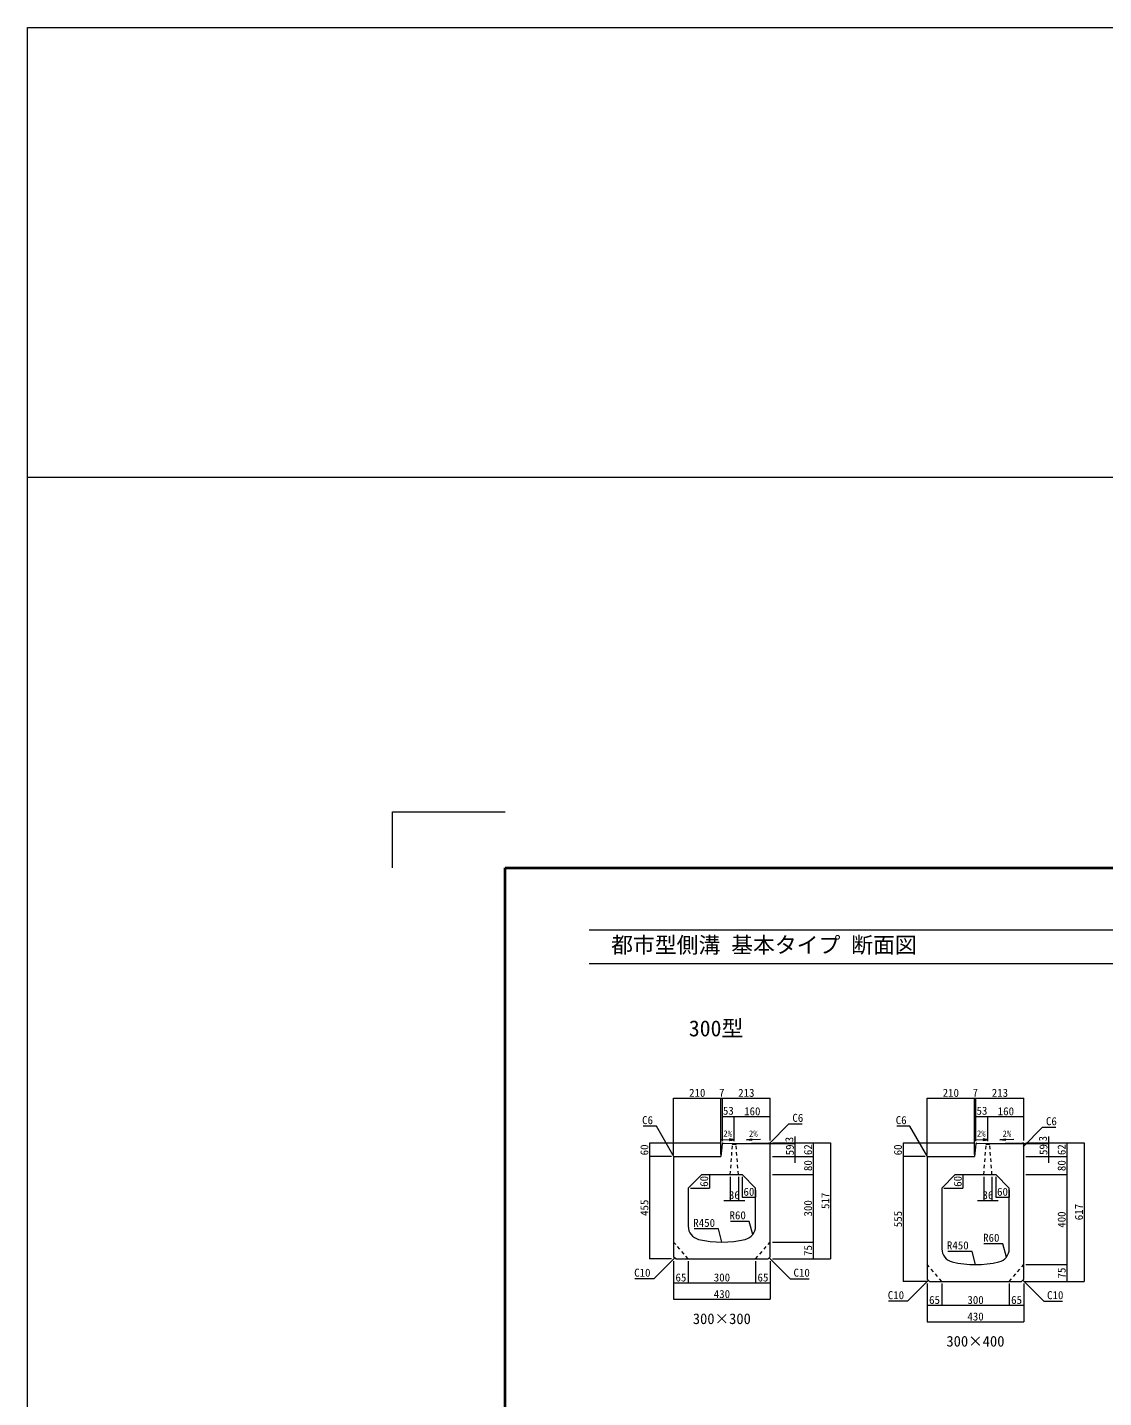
# Model space of a CAD drawing. Units: millimetres at full size; some dimension numbers follow another scale. Extents: x -3301 to 90699, y 107523 to 139162.
# Drawn here: x -3301 to 1487, y 133068 to 139162 of the extents above; entities that cross this region are included whole.
import ezdxf
from ezdxf.enums import TextEntityAlignment as Align

# ---------------------------------------------------------------- set-up
doc = ezdxf.new("R2010")
doc.units = ezdxf.units.MM
doc.header["$LTSCALE"] = 21
doc.linetypes.add('USER1', pattern=[1.35, 0.75, -0.6])
for name, color, linetype, lineweight in [('0_2', 7, 'USER1', 9), ('Defpoints_3', 7, 'Continuous', 13), ('図枠', 7, 'Continuous', 5), ('寸法線', 7, 'Continuous', 9), ('引出線', 4, 'Continuous', 9), ('本体', 2, 'Continuous', 9), ('枠', 5, 'Continuous', 13), ('補助線', 8, 'Continuous', 13)]:
    doc.layers.add(name, color=color, linetype=linetype, lineweight=lineweight)
doc.styles.add('ＭＳ ゴシック', font='')
doc.styles.get('ＭＳ ゴシック').set_extended_font_data('MS Gothic')

# ---------------------------------------------------------------- blocks, each defined once
blk = doc.blocks.new('filled_arrow')
at = {"color": 0, "linetype": 'Continuous', "lineweight": -2}
blk.add_solid([(7.5, 1.25), (0, 0), (7.5, -1.25)], dxfattribs=at)

msp = doc.modelspace()

# ---------------------------------------------------------------- hatches: boundary and pattern name
at = {"layer": '引出線'}
for points in [[(-176.95, 134219.55), (-177.1, 134212.05), (-154.53, 134215.35)], [(-79.59, 134219.55), (-79.44, 134212.05), (-102.01, 134215.35)], [(951.33, 134219.55), (951.18, 134212.05), (973.75, 134215.35)], [(1048.69, 134219.55), (1048.84, 134212.05), (1026.27, 134215.35)]]:
    msp.add_hatch(color=256, dxfattribs=at).paths.add_polyline_path(points)

# ---------------------------------------------------------------- linework, layer by layer
at = {"layer": '0_2'}
for p, q in [((-173.73, 134060.04), (-163.41, 134196.14)), ((-166.23, 134199.19), (-163.41, 134196.14)), ((-163.41, 134196.14), (-148.05, 134196.14)), ((-145.23, 134199.19), (-148.05, 134196.14)), ((-137.73, 134060.04), (-148.05, 134196.14)), ((954.4, 134060.05), (964.87, 134196.14)), ((962.05, 134199.19), (964.87, 134196.14)), ((964.87, 134196.14), (980.23, 134196.14)), ((983.05, 134199.19), (980.23, 134196.14)), ((990.7, 134060.05), (980.23, 134196.14))]:
    msp.add_line(p, q, dxfattribs=at)
at = {"layer": 'Defpoints_3'}
for p, q in [((-1675.79, 135674.01), (-1175.79, 135674.01)), ((-1675.79, 135424.01), (-1675.79, 135674.01))]:
    msp.add_line(p, q, dxfattribs=at)
at = {"layer": '図枠', "lineweight": 40}
for p, q in [((-1175.79, 128499.01), (-1175.79, 135424.01)), ((-1175.79, 135424.01), (8574.21, 135424.01))]:
    msp.add_line(p, q, dxfattribs=at)
at = {"layer": '図枠', "lineweight": 13}
for p, q in [((-800.79, 135149.01), (8199.21, 135149.01)), ((-800.79, 134999.01), (8199.21, 134999.01))]:
    msp.add_line(p, q, dxfattribs=at)
at = {"layer": '寸法線'}
for p, q in [((-425.73, 134400.38), (-215.73, 134400.38)), ((-425.73, 134149.42), (-425.73, 134400.38)), ((-243.85, 134400.38), (-180.6, 134400.38)), ((-215.73, 134149.42), (-215.73, 134400.38)), ((-215.73, 134149.42), (-215.73, 134400.38)), ((-208.73, 134209.42), (-208.73, 134400.38)), ((-208.73, 134400.38), (4.27, 134400.38)), ((-208.73, 134209.42), (-208.73, 134400.38)), ((4.27, 134211.42), (4.27, 134400.38)), ((702.55, 134400.38), (912.55, 134400.38)), ((702.55, 134149.42), (702.55, 134400.38)), ((884.43, 134400.38), (947.68, 134400.38)), ((912.55, 134149.42), (912.55, 134400.38)), ((912.55, 134149.42), (912.55, 134400.38)), ((919.55, 134209.42), (919.55, 134400.38)), ((919.55, 134400.38), (1132.55, 134400.38)), ((919.55, 134209.42), (919.55, 134400.38)), ((1132.55, 134211.42), (1132.55, 134400.38)), ((-208.73, 134318.35), (-155.73, 134318.35)), ((-208.73, 134209.42), (-208.73, 134318.35)), ((-155.73, 134208.36), (-155.73, 134318.35)), ((-155.73, 134318.35), (4.27, 134318.35)), ((-155.73, 134208.36), (-155.73, 134318.35)), ((4.27, 134211.42), (4.27, 134318.35)), ((919.55, 134318.35), (972.55, 134318.35)), ((919.55, 134209.42), (919.55, 134318.35)), ((972.55, 134208.36), (972.55, 134318.35)), ((972.55, 134318.35), (1132.55, 134318.35)), ((972.55, 134208.36), (972.55, 134318.35)), ((1132.55, 134211.42), (1132.55, 134318.35)), ((-532.48, 134200.04), (-532.48, 134140.04)), ((-218.1, 134200.04), (-532.48, 134200.04)), ((-146.35, 134198.98), (113.77, 134198.98)), ((-146.35, 134198.98), (113.77, 134198.98)), ((13.65, 134202.04), (113.77, 134202.04)), ((13.65, 134202.04), (272.49, 134202.04)), ((13.65, 134202.04), (195.62, 134202.04)), ((113.77, 134230.17), (113.77, 134170.86)), ((113.77, 134213.05), (113.77, 134111.92)), ((195.62, 134202.04), (195.62, 134140.04)), ((272.49, 134202.04), (272.49, 133685.04)), ((595.81, 134200.04), (595.81, 134140.04)), ((910.18, 134200.04), (595.81, 134200.04)), ((981.93, 134198.98), (1242.05, 134198.98)), ((981.93, 134198.98), (1242.05, 134198.98)), ((1141.93, 134202.04), (1323.9, 134202.04)), ((1141.93, 134202.04), (1400.77, 134202.04)), ((1141.93, 134202.04), (1242.05, 134202.04)), ((1242.05, 134230.17), (1242.05, 134170.86)), ((1242.05, 134213.05), (1242.05, 134111.92)), ((1323.9, 134202.04), (1323.9, 134140.04)), ((1400.77, 134202.04), (1400.77, 133585.04)), ((-435.1, 134140.04), (-532.48, 134140.04)), ((-532.48, 134140.04), (-532.48, 133685.04)), ((-435.1, 134140.04), (-532.48, 134140.04)), ((13.65, 134140.04), (113.77, 134140.04)), ((13.65, 134140.04), (195.62, 134140.04)), ((13.65, 134140.04), (195.62, 134140.04)), ((195.62, 134140.04), (195.62, 134060.04)), ((595.81, 134140.04), (595.81, 133585.04)), ((693.18, 134140.04), (595.81, 134140.04)), ((693.18, 134140.04), (595.81, 134140.04)), ((1141.93, 134140.04), (1323.9, 134140.04)), ((1141.93, 134140.04), (1323.9, 134140.04)), ((1141.93, 134140.04), (1242.05, 134140.04)), ((1323.9, 134140.04), (1323.9, 134060.04)), ((-291.35, 134060.04), (-266.68, 134060.04)), ((-266.68, 134060.04), (-266.68, 134000.04)), ((13.65, 134060.04), (195.62, 134060.04)), ((13.65, 134060.04), (195.62, 134060.04)), ((195.62, 134060.04), (195.62, 133760.04)), ((836.93, 134060.04), (861.6, 134060.04)), ((861.6, 134060.04), (861.6, 134000.04)), ((1141.93, 134060.04), (1323.9, 134060.04)), ((1141.93, 134060.04), (1323.9, 134060.04)), ((1323.9, 134060.04), (1323.9, 133660.04)), ((-351.35, 134000.04), (-266.68, 134000.04)), ((-173.73, 134050.67), (-173.73, 133945.42)), ((-137.73, 134050.67), (-137.73, 133945.42)), ((-120.73, 134050.67), (-120.73, 133960.36)), ((776.93, 134000.04), (861.6, 134000.04)), ((954.4, 134050.67), (954.4, 133945.42)), ((990.7, 134050.67), (990.7, 133945.42)), ((1007.55, 134050.67), (1007.55, 133960.36)), ((-201.86, 133945.42), (-109.61, 133945.42)), ((-120.73, 133960.36), (-60.73, 133960.36)), ((-60.73, 133990.67), (-60.73, 133960.36)), ((926.27, 133945.42), (1018.83, 133945.42)), ((1007.55, 133960.36), (1067.55, 133960.36)), ((1067.55, 133990.67), (1067.55, 133960.36)), ((13.65, 133760.04), (195.62, 133760.04)), ((13.65, 133760.04), (195.62, 133760.04)), ((195.62, 133760.04), (195.62, 133685.04)), ((-435.1, 133685.04), (-532.48, 133685.04)), ((-425.73, 133675.67), (-425.73, 133579.22)), ((-425.73, 133675.67), (-425.73, 133505.61)), ((-360.73, 133675.67), (-360.73, 133579.22)), ((-360.73, 133675.67), (-360.73, 133579.22)), ((-60.73, 133675.67), (-60.73, 133579.22)), ((-60.73, 133675.67), (-60.73, 133579.22)), ((4.27, 133675.67), (4.27, 133579.22)), ((4.27, 133675.67), (4.27, 133505.61)), ((13.65, 133685.04), (195.62, 133685.04)), ((13.65, 133685.04), (272.49, 133685.04)), ((1141.93, 133660.04), (1323.9, 133660.04)), ((1141.93, 133660.04), (1323.9, 133660.04)), ((1323.9, 133660.04), (1323.9, 133585.04)), ((-425.73, 133579.22), (-360.73, 133579.22)), ((-360.73, 133579.22), (-60.73, 133579.22)), ((-60.73, 133579.22), (4.27, 133579.22)), ((703.18, 133585.04), (595.81, 133585.04)), ((702.55, 133575.67), (702.55, 133479.22)), ((702.55, 133575.67), (702.55, 133405.61)), ((767.55, 133575.67), (767.55, 133479.22)), ((767.55, 133575.67), (767.55, 133479.22)), ((1067.55, 133575.67), (1067.55, 133479.22)), ((1067.55, 133575.67), (1067.55, 133479.22)), ((1131.93, 133585.04), (1400.77, 133585.04)), ((1131.93, 133585.04), (1323.9, 133585.04)), ((1132.55, 133575.67), (1132.55, 133479.22)), ((1132.55, 133575.67), (1132.55, 133405.61)), ((-425.73, 133505.61), (4.27, 133505.61)), ((702.55, 133479.22), (767.55, 133479.22)), ((767.55, 133479.22), (1067.55, 133479.22)), ((1067.55, 133479.22), (1132.55, 133479.22)), ((702.55, 133405.61), (1132.55, 133405.61))]:
    msp.add_line(p, q, dxfattribs=at)
at = {"layer": '引出線'}
for p, q in [((-216.63, 134216.59), (-154.53, 134215.35)), ((-39.91, 134216.59), (-102.01, 134215.35)), ((911.65, 134216.59), (973.75, 134215.35)), ((1088.37, 134216.59), (1026.27, 134215.35))]:
    msp.add_line(p, q, dxfattribs=at)
for points in [[(-422.73, 134137.1), (-502.42, 134275.14), (-561.58, 134275.14)], [(1.27, 134199.12), (87.52, 134285.37), (146.68, 134285.37)], [(705.55, 134137.1), (625.86, 134275.14), (566.7, 134275.14)], [(1129.55, 134184.12), (1215.8, 134270.37), (1274.96, 134270.37)], [(-210.73, 133760.04), (-226.32, 133818.25), (-334.6, 133818.25)], [(-73.66, 133793.36), (-89.4, 133852.1), (-173.31, 133852.1)], [(1054.62, 133693.36), (1038.88, 133752.1), (954.97, 133752.1)], [(-420.73, 133690.04), (-513.57, 133596.81), (-597.86, 133596.81)], [(-0.73, 133690.04), (92.5, 133596.81), (176.79, 133596.81)], [(917.55, 133660.04), (901.96, 133718.25), (793.68, 133718.25)], [(707.55, 133590.04), (614.71, 133496.81), (530.42, 133496.81)], [(1127.55, 133590.04), (1220.78, 133496.81), (1305.07, 133496.81)]]:
    msp.add_lwpolyline(points, dxfattribs=at)
at = {"layer": '引出線', "lineweight": 13}
for points in [[(-176.95, 134219.55), (-177.1, 134212.05), (-154.53, 134215.35)], [(-79.59, 134219.55), (-79.44, 134212.05), (-102.01, 134215.35)], [(951.33, 134219.55), (951.18, 134212.05), (973.75, 134215.35)], [(1048.69, 134219.55), (1048.84, 134212.05), (1026.27, 134215.35)]]:
    msp.add_lwpolyline(points, close=True, dxfattribs=at)
at = {"layer": '本体', "lineweight": 20}
for p, q in [((-209.04, 134197.34), (-215.73, 134140.04)), ((-206, 134199.99), (-155.73, 134198.98)), ((-155.73, 134198.98), (-1.73, 134201.93)), ((919.24, 134197.34), (912.55, 134140.04)), ((922.28, 134199.99), (972.55, 134198.98)), ((972.55, 134198.98), (1126.55, 134201.93))]:
    msp.add_line(p, q, dxfattribs=at)
at = {"layer": '本体', "lineweight": 13}
for p, q in [((-1.73, 134201.93), (4.27, 134196.04)), ((4.27, 133695.04), (4.27, 134196.04)), ((1126.55, 134201.93), (1132.55, 134196.04)), ((1132.55, 133595.04), (1132.55, 134196.04)), ((-425.73, 134134.04), (-419.73, 134140.04)), ((-425.73, 134134.04), (-425.73, 133695.04)), ((-419.73, 134140.04), (-215.73, 134140.04)), ((702.55, 134134.04), (708.55, 134140.04)), ((702.55, 134134.04), (702.55, 133595.04)), ((708.55, 134140.04), (912.55, 134140.04)), ((-360.73, 134000.04), (-300.73, 134060.04)), ((-300.73, 134060.04), (-120.73, 134060.04)), ((-120.73, 134060.04), (-60.73, 134000.04)), ((767.55, 134000.04), (827.55, 134060.04)), ((827.55, 134060.04), (1007.55, 134060.04)), ((1007.55, 134060.04), (1067.55, 134000.04)), ((-360.73, 134000.04), (-360.73, 133830.57)), ((-60.73, 133830.57), (-60.73, 134000.04)), ((767.55, 134000.04), (767.55, 133730.57)), ((1067.55, 133730.57), (1067.55, 134000.04)), ((-415.73, 133685.04), (-425.73, 133695.04)), ((-5.73, 133685.04), (4.27, 133695.04)), ((-415.73, 133685.04), (-5.73, 133685.04)), ((712.55, 133585.04), (702.55, 133595.04)), ((712.55, 133585.04), (1122.55, 133585.04)), ((1122.55, 133585.04), (1132.55, 133595.04))]:
    msp.add_line(p, q, dxfattribs=at)
at = {"layer": '本体', "color": 7, "linetype": 'USER1'}
for p, q in [((-360.73, 133685.04), (-425.73, 133760.04)), ((-60.73, 133685.04), (4.27, 133760.04)), ((767.55, 133585.04), (702.55, 133660.04)), ((1067.55, 133585.04), (1132.55, 133660.04))]:
    msp.add_line(p, q, dxfattribs=at)
at = {"layer": '本体', "lineweight": 20}
for centre in [(-206.06, 134196.99), (922.22, 134196.99)]:
    msp.add_arc(centre, 3, 88.85424, 173.34557, dxfattribs=at)
at = {"layer": '本体', "lineweight": 13}
for centre, radius, start, end in [((-300.73, 133830.57), 60, 180, 256.65764), ((-120.73, 133830.57), 60, 283.34236, 0), ((-210.73, 134210.04), 450, 256.65764, 283.34236), ((827.55, 133730.57), 60, 180, 256.65764), ((1007.55, 133730.57), 60, 283.34236, 0), ((917.55, 134110.04), 450, 256.65764, 283.34236)]:
    msp.add_arc(centre, radius, start, end, dxfattribs=at)
at = {"layer": '枠'}
for p, q in [((-3300.79, 127269.03), (-3300.79, 139161.89)), ((-3300.79, 139161.89), (24699.21, 139161.89)), ((-3300.79, 137161.89), (10568.05, 137161.89))]:
    msp.add_line(p, q, dxfattribs=at)
at = {"layer": '補助線', "lineweight": 20}
for p, q in [((-1.73, 134201.93), (4.27, 134202.04)), ((1126.55, 134201.93), (1132.55, 134202.04))]:
    msp.add_line(p, q, dxfattribs=at)
at = {"layer": '補助線'}
for p, q in [((4.27, 134196.04), (4.27, 134202.04)), ((1132.55, 134196.04), (1132.55, 134202.04))]:
    msp.add_line(p, q, dxfattribs=at)

# ---------------------------------------------------------------- block references
at = {"layer": '寸法線', "xscale": 1.88, "yscale": 1.88}
for p in [(-425.73, 134400.38), (-208.73, 134400.38), (-208.73, 134400.38), (702.55, 134400.38), (919.55, 134400.38), (919.55, 134400.38), (-208.73, 134318.35), (-155.73, 134318.35), (919.55, 134318.35), (972.55, 134318.35), (-137.73, 133945.42), (-120.73, 133960.36), (990.7, 133945.42), (1007.55, 133960.36), (-425.73, 133579.22), (-360.73, 133579.22), (-60.73, 133579.22), (-425.73, 133505.61), (702.55, 133479.22), (767.55, 133479.22), (1067.55, 133479.22), (702.55, 133405.61)]:
    msp.add_blockref('filled_arrow', p, dxfattribs=at)
for p, rotation in [((-215.73, 134400.38), 180), ((-215.73, 134400.38), 180), ((4.27, 134400.38), 180), ((912.55, 134400.38), 180), ((912.55, 134400.38), 180), ((1132.55, 134400.38), 180), ((-155.73, 134318.35), 180), ((4.27, 134318.35), 180), ((972.55, 134318.35), 180), ((1132.55, 134318.35), 180), ((-532.48, 134200.04), 270), ((113.77, 134202.04), 90), ((113.77, 134198.98), 270), ((195.62, 134202.04), 270), ((272.49, 134202.04), 270), ((595.81, 134200.04), 270), ((1242.05, 134202.04), 90), ((1242.05, 134198.98), 270), ((1323.9, 134202.04), 270), ((1400.77, 134202.04), 270), ((-532.48, 134140.04), 90), ((-532.48, 134140.04), 270), ((113.77, 134140.04), 270), ((195.62, 134140.04), 90), ((195.62, 134140.04), 270), ((595.81, 134140.04), 90), ((595.81, 134140.04), 270), ((1242.05, 134140.04), 270), ((1323.9, 134140.04), 90), ((1323.9, 134140.04), 270), ((-266.68, 134060.04), 270), ((195.62, 134060.04), 90), ((195.62, 134060.04), 270), ((861.6, 134060.04), 270), ((1323.9, 134060.04), 90), ((1323.9, 134060.04), 270), ((-266.68, 134000.04), 90), ((861.6, 134000.04), 90), ((-173.73, 133945.42), 180), ((-60.73, 133960.36), 180), ((954.4, 133945.42), 180), ((1067.55, 133960.36), 180), ((195.62, 133760.04), 90), ((195.62, 133760.04), 270), ((-532.48, 133685.04), 90), ((195.62, 133685.04), 90), ((272.49, 133685.04), 90), ((1323.9, 133660.04), 90), ((1323.9, 133660.04), 270), ((-360.73, 133579.22), 180), ((-60.73, 133579.22), 180), ((4.27, 133579.22), 180), ((595.81, 133585.04), 90), ((1323.9, 133585.04), 90), ((1400.77, 133585.04), 90), ((4.27, 133505.61), 180), ((767.55, 133479.22), 180), ((1067.55, 133479.22), 180), ((1132.55, 133479.22), 180), ((1132.55, 133405.61), 180)]:
    msp.add_blockref('filled_arrow', p, dxfattribs=dict(at, rotation=rotation))
at = {"layer": '引出線', "xscale": 0.12, "yscale": 0.12}
for p, rotation in [((1.27, 134199.12), 45), ((1129.55, 134184.12), 45), ((-422.73, 134137.1), 120), ((705.55, 134137.1), 120), ((-210.73, 133760.04), 105), ((-73.66, 133793.36), 105), ((-420.73, 133690.04), 225.1), ((-0.73, 133690.04), 315), ((1054.62, 133693.36), 105), ((917.55, 133660.04), 105), ((707.55, 133590.04), 225.1), ((1127.55, 133590.04), 315)]:
    msp.add_blockref('filled_arrow', p, dxfattribs=dict(at, rotation=rotation))

# ---------------------------------------------------------------- texts
at = {"layer": '0_2', "style": 'ＭＳ ゴシック'}
msp.add_text('300型', height=71.21, dxfattribs=at).set_placement((-358.2, 134653.6), align=Align.BOTTOM_LEFT)
for s, p in [('300×300', (-211.21, 133419.14)), ('300×400', (917.07, 133319.14))]:
    msp.add_text(s, height=47.47, dxfattribs=at).set_placement(p, align=Align.MIDDLE_CENTER)
at = {"layer": '図枠', "style": 'ＭＳ ゴシック'}
msp.add_text('\u3000都市型側溝 基本タイプ 断面図', height=71.21, dxfattribs=at).set_placement((-800.79, 135024.38), align=Align.BOTTOM_LEFT)
at = {"layer": '寸法線', "style": 'ＭＳ ゴシック'}
for s, p in [('210', (-320.73, 134423.81)), ('7', (-211.87, 134424.12)), ('213', (-102.23, 134423.81)), ('210', (807.55, 134423.81)), ('7', (916.41, 134424.12)), ('213', (1026.05, 134423.81)), ('53', (-182.23, 134344.13)), ('53', (946.05, 134344.13)), ('160', (-75.73, 134341.79)), ('160', (1052.55, 134341.79)), ('60', (-90.73, 133983.8)), ('60', (1037.55, 133983.8)), ('36', (-155.73, 133969.12)), ('36', (972.55, 133969.12)), ('65', (-393.23, 133602.65)), ('300', (-210.73, 133602.65)), ('65', (-28.23, 133602.65)), ('430', (-210.73, 133529.05)), ('65', (735.05, 133502.65)), ('300', (917.55, 133502.65)), ('65', (1100.05, 133502.65)), ('430', (917.55, 133429.05))]:
    msp.add_text(s, height=35.6, dxfattribs=at).set_placement(p, align=Align.MIDDLE_CENTER)
for s, p in [('60', (-555.91, 134170.04)), ('3', (88.82, 134216.08)), ('59', (91.27, 134170.16)), ('62', (172.19, 134171.04)), ('60', (572.37, 134170.04)), ('3', (1217.06, 134219.97)), ('59', (1219.55, 134171.52)), ('62', (1300.47, 134171.04)), ('80', (172.19, 134100.04)), ('80', (1300.47, 134100.04)), ('60', (-290.12, 134030.04)), ('60', (838.16, 134030.04)), ('455', (-555.91, 133912.54)), ('300', (172.19, 133910.04)), ('517', (249.06, 133943.54)), ('555', (572.37, 133862.54)), ('400', (1300.47, 133860.04)), ('617', (1377.34, 133893.54)), ('75', (172.19, 133722.54)), ('75', (1300.47, 133622.54))]:
    msp.add_text(s, height=35.6, rotation=90, dxfattribs=at).set_placement(p, align=Align.MIDDLE_CENTER)
at = {"layer": '引出線', "style": 'ＭＳ ゴシック'}
for s, p in [('C6', (-517.42, 134320.14)), ('C6', (610.86, 134320.14)), ('R60', (-104.4, 133897.1)), ('R450', (-241.32, 133863.25)), ('R450', (886.96, 133763.25)), ('R60', (1023.88, 133797.1)), ('C10', (-528.57, 133641.81)), ('C10', (599.71, 133541.81))]:
    msp.add_text(s, height=35.6, dxfattribs=at).set_placement(p, align=Align.TOP_RIGHT)
for s, p in [('C6', (102.52, 134330.37)), ('C6', (1230.8, 134315.37)), ('C10', (107.5, 133641.81)), ('C10', (1235.78, 133541.81))]:
    msp.add_text(s, height=35.6, dxfattribs=at).set_placement(p, align=Align.TOP_LEFT)
for rotation, p in [(359, (-185.31, 134242.47)), (1, (-71.23, 134242.47)), (359, (942.97, 134242.47)), (1, (1057.05, 134242.47))]:
    msp.add_text('2%', height=28.48, rotation=rotation, dxfattribs=at).set_placement(p, align=Align.MIDDLE_CENTER)

doc.saveas('drawing.dxf')
